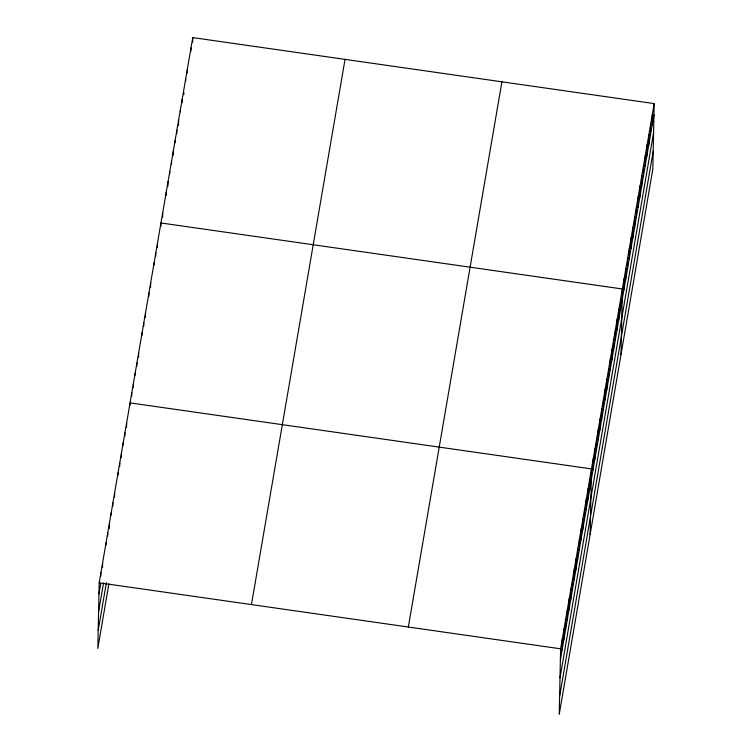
<?xml version="1.0" encoding="UTF-8"?>
<svg xmlns="http://www.w3.org/2000/svg" width="752" height="752" viewBox="0 0 752 752"><rect width="100%" height="100%" fill="white"/><g stroke="black" fill="none" stroke-linecap="round" stroke-linejoin="round"><path stroke-width="1.13" d="M654.193 103.597L560.607 648.807L559.234 714.4L652.821 169.191L654.193 103.597L192.766 37.6L99.179 582.809L97.807 648.403L108.861 583.984M100.824 576.164L100.89 572.808M102.516 567.281L102.61 562.816M105.994 545.059L106.041 542.822M107.686 536.176L107.762 532.83M109.36 528.412L109.472 522.837M111.146 515.073L111.193 512.836M112.838 506.19L112.903 502.844M114.53 497.316L114.624 492.851M118.008 475.085L118.055 472.858M119.7 466.212L119.765 462.865M121.392 457.329L121.486 452.864M123.149 445.099L123.196 442.872M124.851 436.226L124.917 432.879M126.543 427.343L126.637 422.878M130.021 405.121L130.068 402.893L591.486 468.891L590.113 534.484M131.713 396.238L131.779 392.892M133.405 387.365L133.471 384.018M135.163 375.135L135.21 372.898M136.855 366.252L136.93 362.906M138.547 357.379L138.641 352.914M142.025 335.157L142.072 332.92M143.717 326.274L143.792 322.928M145.409 317.391L145.503 312.926M148.868 296.288L148.943 292.942M150.56 287.405L150.654 282.94M154.038 265.183L154.085 262.956M155.73 256.3L155.805 252.954M157.422 247.427L157.516 242.962M160.881 226.314L160.947 222.968L622.374 288.975L621.002 354.559M162.62 217.14L162.714 212.675M166.183 195.426L166.248 192.08M167.931 186.242L168.025 181.777M169.745 173.712L169.792 171.475M171.484 164.528L171.559 161.182M173.233 155.344L173.327 150.879M175.047 142.814L175.094 140.586M176.786 133.63L176.861 130.284M178.515 125.565L178.628 119.991M180.348 111.916L180.395 109.689M182.097 102.742L182.163 99.386M183.817 94.667L183.864 92.44M185.65 81.028L185.697 78.791M187.37 72.963L187.464 68.498M190.933 51.249L190.999 47.902M192.681 42.065L192.766 37.6M562.082 649.972L562.317 638.815M563.803 639.98L564.038 628.822M565.513 629.979L565.748 618.821M567.234 619.986L567.469 608.829M568.944 609.994L569.179 598.836M570.665 599.993L570.9 588.835M572.385 590L572.61 578.843M574.096 580.008L574.331 568.841M575.816 570.007L576.051 558.849M577.527 560.014L577.762 548.857M579.247 550.022L579.482 538.855M580.958 540.021L581.193 528.863M582.678 530.028L582.913 518.871M584.389 520.036L584.624 508.869M586.109 510.035L586.344 498.877M587.82 500.042L588.055 488.885M589.54 490.05L589.775 478.883M592.971 470.056L593.206 458.899M594.691 460.064L594.917 448.897M596.402 450.063L596.637 438.905M598.122 440.07L598.348 428.913M599.833 430.078L600.068 418.911M601.553 420.077L601.788 408.919M603.264 410.084L603.499 398.927M604.984 400.083L605.219 388.925M606.695 390.091L606.93 378.933M608.415 380.098L608.65 368.941M610.126 370.097L610.361 358.939M611.846 360.105L612.081 348.947M613.557 350.112L613.792 338.945M615.277 340.111L615.512 328.953M616.997 330.119L617.223 318.961M618.708 320.126L618.943 308.959M620.428 310.125L620.654 298.967M623.906 289.83L624.141 278.672M625.673 279.537L625.908 268.379M627.441 269.235L627.676 258.077M629.208 258.942L629.443 247.775M630.975 248.639L631.21 237.482M632.752 238.346L632.977 227.179M634.519 228.044L634.744 216.886M636.286 217.742L636.521 206.584M638.053 207.449L638.288 196.291M639.82 197.146L640.055 185.988M641.588 186.853L641.823 175.686M643.355 176.551L643.59 165.393M645.122 166.258L645.357 155.091M646.889 155.955L647.124 144.798M648.656 145.653L648.891 134.495M650.424 135.36L650.659 124.202M652.191 125.058L652.426 113.9M98.944 593.967L100.665 583.975M98.568 611.931L103.522 583.054M98.183 630.439L106.38 582.678M251.45 604.589L345.036 59.38M408.336 627.027L501.922 81.818M560.372 659.974L653.958 114.765M559.996 677.928L653.582 132.728M559.61 696.437L653.197 151.227M99.179 582.809L560.607 648.807"/></g></svg>
